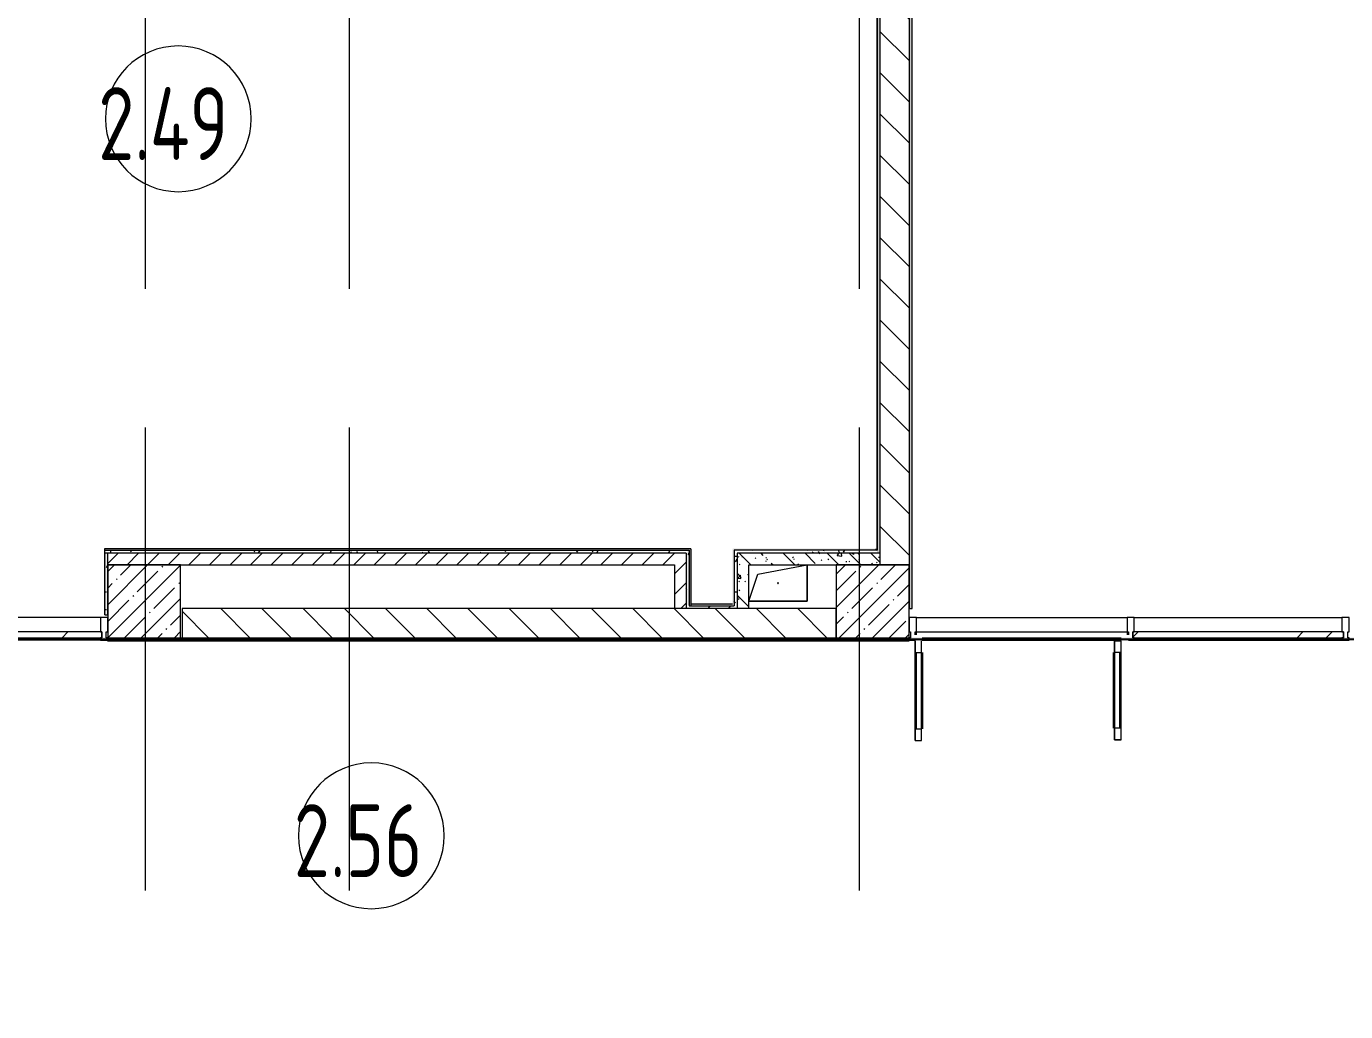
# Model space of a CAD drawing. Header units: millimetres. Extents: x -625 to 415037, y -3642 to 102118.
# Drawn here: x 253764 to 262818, y 10834 to 17594 of the extents above; entities that cross this region are included whole.
import ezdxf

# ---------------------------------------------------------------- set-up
doc = ezdxf.new("R2010")
doc.units = ezdxf.units.MM
doc.linetypes.add('Осевая', pattern=[6350, 1270, -952.5, 3175, -952.5])
doc.layers.add('1) плитка КР3', color=160, linetype='Continuous')
for name, color, linetype, lineweight in [('A-AREA-IDEN', 7, 'Continuous', 9), ('A-DETL-GENF', 7, 'Continuous', 9), ('A-GENM', 7, 'Continuous', 9), ('A-GLAZ-CURT', 7, 'Continuous', 9), ('A-GLAZ-CURT-1', 7, 'Continuous', 5), ('A-GLAZ-CURT-2', 7, 'Continuous', 20), ('A-GLAZ-CWMG', 7, 'Continuous', 9), ('A-GLAZ-CWMG-1', 7, 'Continuous', 20), ('A-WALL', 7, 'Continuous', 5), ('I-WALL', 7, 'Continuous', 5), ('S-COLS', 7, 'Continuous', 9), ('S-COLS-1', 7, 'Continuous', 5), ('Оси', 7, 'Continuous', 9), ('Оси-2', 7, 'Осевая', 9)]:
    doc.layers.add(name, color=color, linetype=linetype, lineweight=lineweight)
doc.layers.add('A-AREA-PATT-2', color=7, linetype='Continuous', lineweight=5, true_color=0xcde0ef, transparency=1)
for name, color, linetype, lineweight, true_color in [('A-DOOR-1', 7, 'Continuous', 5, 0xc0c0c0), ('A-WALL-1', 9, 'Continuous', 5, 0x808080), ('A-WALL-FNSH-1', 9, 'Continuous', 5, 0x808080)]:
    doc.layers.add(name, color=color, linetype=linetype, lineweight=lineweight, true_color=true_color)
doc.layers.get('A-DOOR-1').off()
doc.styles.add('СПДС', font='ГОСТ тип А.ttf', dxfattribs={"width": 0.9})
pattern_1 = [(135, (148772.12, -0.94), (-141.42136, -141.42136), [])]
pattern_2 = [(45, (148772.12, -0.94), (-114.04925, 114.04925), []), (45, (148886.17, -0.94), (-114.04925, 114.04925), [201.612, -40.322, 6.706, -33.617])]
pattern_3 = [(135, (148772.12, -0.94), (-150.8683, -150.8683), [213.36, -35.56, 7.112, -35.56]), (135, (148772.12, 149.83), (-150.8683, -150.8683), []), (50, (148772.12, -0.94), (255.05767, -22.3145), [26.67, -293.37]), (355, (148772.12, -0.94), (-49.3404, 267.47914), [21.336, -234.696]), (100.451, (148793.38, -2.8), (205.71947, 245.16356), [22.666, -249.326]), (46.184, (148772.12, 70.18), (379.511, -58.86), [40.005, -440.055]), (96.636, (148803.75, 65.27), (332.3634, 346.3991), [33.999, -373.989]), (351.184, (148772.12, 70.18), (332.3669, 346.3953), [32.004, -352.044]), (21, (148807.68, 52.4), (212.26017, -143.17112), [26.67, -293.37]), (326, (148807.68, 52.4), (86.52236, 257.86323), [21.336, -234.696]), (71.451, (148825.37, 40.47), (298.78395, 114.6901), [22.666, -249.326]), (37.5, (148772.12, -0.94), (4.32385, 118.37751), [6.706, -225.146, 6.706, -231.546, -235.585]), (37.5, (148772.12, -0.94), (4.32385, 118.37751), [-470.103, 6.706, -228.879]), (7.5, (148772.12, -0.94), (93.54758, 140.2533), [6.706, -129.134, 6.706, -219.812, -89.789]), (7.5, (148772.12, -0.94), (93.54758, 140.2533), [-362.356, 6.706, -83.083]), (327.5, (148692.82, -0.94), (189.82734, -8.02019), [6.706, -82.194, 6.706, -270.662, -368.046]), (327.5, (148692.82, -0.94), (189.82734, -8.02019), [-366.268, 6.706, -361.34]), (317.5, (148657.26, -0.94), (207.38114, 35.59764), [6.706, -108.864, 6.706, -177.495, -261.366]), (317.5, (148657.26, -0.94), (207.38114, 35.59764), [-299.771, 6.706, -254.66])]
pattern_4 = [(0, (148772.123, -0.94), (243.84, 60.96), [20.117, -162.763, 20.117, -162.763, -975.36]), (0, (148772.123, -0.94), (243.84, 60.96), [-365.76, 20.117, -345.643, 20.117, -162.763, -426.72]), (0, (148772.123, -0.94), (243.84, 60.96), [-914.4, 20.117, -101.803, 20.117, -284.683]), (120, (148863.563, 29.54), (-174.71291, 180.691634), [20.117, -162.763, 20.117, -162.763, -975.36]), (120, (148863.563, 29.54), (-174.71291, 180.691634), [-365.76, 20.117, -345.643, 20.117, -162.763, -426.72]), (120, (148863.563, 29.54), (-174.71291, 180.691634), [-914.4, 20.117, -101.803, 20.117, -284.683]), (240, (148894.043, 151.46), (-69.12709, -241.651634), [20.117, -162.763, 20.117, -162.763, -975.36]), (240, (148894.043, 151.46), (-69.12709, -241.651634), [-365.76, 20.117, -345.643, 20.117, -162.763, -426.72]), (240, (148894.043, 151.46), (-69.12709, -241.651634), [-914.4, 20.117, -101.803, 20.117, -284.683])]
pattern_5 = [(45, (148772.12, -0.94), (-70.71068, 70.71068), [])]

# ---------------------------------------------------------------- blocks, each defined once
blk = doc.blocks.new('GM_Отверстие прямоугольное _в плите_ - Отверстие-V438-Объем проектирования 2 этажа')
at = {"layer": 'A-GENM'}
for p, q in [((-137.5, 62.5), (200, 125)), ((200, 125), (200, -125)), ((200, -125), (200, 125)), ((-200, -125), (-137.5, 62.5)), ((200, -125), (-200, -125)), ((-200, -125), (200, -125))]:
    blk.add_line(p, q, dxfattribs=at)
for start, end in [(360, 180), (180, 360)]:
    blk.add_arc((0, 0), 2.5, start, end, dxfattribs=at)
blk = doc.blocks.new('Прямоугольный импост - Импост структурный с накладкой - 160мм Темный-V500-Объем проектирования 2 этажа')
at = {"layer": 'A-GLAZ-CWMG-1'}
for p, q in [((-50, 0), (-50, 17)), ((-50, 17), (0, 17)), ((-40, 0), (-50, 0)), ((-40, -40), (-40, 0)), ((0, 0), (-10, 0)), ((-10, 0), (-10, -40)), ((0, 17), (0, 0)), ((-50, -140), (-50, -40)), ((-50, -40), (-40, -40)), ((-10, -40), (0, -40)), ((0, -40), (0, -140)), ((0, -140), (-50, -140))]:
    blk.add_line(p, q, dxfattribs=at)
blk = doc.blocks.new('Системная панель - Стекло - 40мм-32427251-Объем проектирования 2 этажа')
at = {"layer": 'A-GLAZ-CURT-1'}
h = blk.add_hatch(dxfattribs=at)
h.set_pattern_fill('FP_217', color=256, style=0, pattern_type=2)
h.set_pattern_definition([(45, (-105012.5, -13200), (-565.6854, 565.6854), [400, -1200]), (45, (-105412.5, -13400), (-565.6854, 565.6854), [1200, -400]), (45, (-104612.5, -13600), (-565.6854, 565.6854), [400, -1200])])
h.paths.add_polyline_path([(96.1, 0), (697.5, 0), (697.5, 40), (-697.5, 40), (-697.5, 0), (-687.5, 0)])
at = {"layer": 'A-GLAZ-CURT-2'}
for p, q in [((697.5, 40), (-697.5, 40)), ((-697.5, 40), (-697.5, 0)), ((697.5, 0), (697.5, 40)), ((-697.5, 0), (697.5, 0))]:
    blk.add_line(p, q, dxfattribs=at)
blk = doc.blocks.new('Прямоугольный импост - Импост структурный с накладкой - 160мм Темный-32427249-Объем проектирования 2 этажа')
at = {"layer": 'A-GLAZ-CWMG'}
for p, q in [((105500, 13540), (104125, 13540)), ((105500, 13383), (104125, 13383))]:
    blk.add_line(p, q, dxfattribs=at)
blk = doc.blocks.new('Прямоугольный импост - Импост структурный с накладкой - 160мм Темный-32356295-Объем проектирования 2 этажа')
at = {"layer": 'A-GLAZ-CWMG-1'}
for p, q in [((-50, 40), (-50, 140)), ((-50, 140), (0, 140)), ((0, 140), (0, 40)), ((-40, 40), (-50, 40)), ((-40, 20), (-40, 40)), ((-10, 40), (-10, 0)), ((0, 40), (-10, 40)), ((-10, 0), (0, 0)), ((0, 0), (0, -17)), ((0, -17), (-40, -17))]:
    blk.add_line(p, q, dxfattribs=at)
blk = doc.blocks.new('Дверь_Витражная_остекление_ - ВВ-23-32429828-Объем проектирования 2 этажа')
at = {"layer": 'A-DETL-GENF'}
for p, q in [((-682.5, 700), (-637.5, 700)), ((-682.5, 700), (-682.5, 20)), ((-637.5, 700), (-682.5, 700)), ((-682.5, 700), (-682.5, 20)), ((-637.5, 700), (-637.5, 20)), ((-637.5, 20), (-637.5, 700)), ((732.5, 705), (687.5, 705)), ((687.5, 705), (687.5, 20)), ((732.5, 705), (687.5, 705)), ((687.5, 705), (687.5, 20)), ((732.5, 705), (732.5, 20)), ((732.5, 20), (732.5, 705)), ((-682.5, 620), (-637.5, 620)), ((-672.5, 620), (-672.5, 100)), ((-628.5, 620), (-628.5, 100)), ((678.5, 625), (678.5, 100)), ((732.5, 625), (687.5, 625)), ((722.5, 625), (722.5, 100)), ((-682.5, 100), (-637.5, 100)), ((732.5, 100), (687.5, 100)), ((-637.5, 20), (-682.5, 20)), ((-682.5, 20), (-637.5, 20))]:
    blk.add_line(p, q, dxfattribs=at)
blk = doc.blocks.new('Прямоугольный импост - Импост структурный с накладкой - 160мм Темный-32428730-Объем проектирования 2 этажа')
at = {"layer": 'A-GLAZ-CWMG'}
for p, q in [((111100.5, 13540), (112545.5, 13540)), ((111100.5, 13420), (111100.5, 13440)), ((111100.5, 13440), (112545.5, 13440)), ((111140.5, 13400), (112505.5, 13400)), ((112545.5, 13440), (112545.5, 13420)), ((111140.5, 13383), (112505.5, 13383))]:
    blk.add_line(p, q, dxfattribs=at)
blk = doc.blocks.new('Системная панель - Стекло - 40мм-32428872-Объем проектирования 2 этажа')
at = {"layer": 'A-GLAZ-CURT-1'}
h = blk.add_hatch(dxfattribs=at)
h.set_pattern_fill('FP_218', color=256, style=0, pattern_type=2)
h.set_pattern_definition([(225, (113508, 13200), (565.6854, -565.6854), [400, -1200]), (225, (113908, 13400), (565.6854, -565.6854), [1200, -400]), (225, (113108, 13600), (565.6854, -565.6854), [400, -1200])])
h.paths.add_polyline_path([(-436.7, 0), (-722.5, 0), (-722.5, -40), (722.5, -40), (722.5, 0), (-273.4, 0)])
at = {"layer": 'A-GLAZ-CURT-2'}
for p, q in [((722.5, 0), (-722.5, 0)), ((-722.5, 0), (-722.5, -40)), ((722.5, -40), (722.5, 0)), ((-722.5, -40), (722.5, -40))]:
    blk.add_line(p, q, dxfattribs=at)
blk = doc.blocks.new('Прямоугольный импост - Импост структурный с накладкой - 160мм Темный-32428869-Объем проектирования 2 этажа')
at = {"layer": 'A-GLAZ-CWMG'}
for p, q in [((112595.5, 13540), (114020.5, 13540)), ((112595.5, 13383), (114020.5, 13383))]:
    blk.add_line(p, q, dxfattribs=at)
blk = doc.blocks.new('Прямоугольный импост - Импост структурный с накладкой - 160мм Темный-32356291-Объем проектирования 2 этажа')
at = {"layer": 'A-GLAZ-CWMG-1'}
for p, q in [((-25, 40), (-25, 140)), ((-25, 140), (25, 140)), ((25, 140), (25, 40)), ((-15, 40), (-25, 40)), ((-25, -17), (-25, 0)), ((-25, 0), (-15, 0)), ((-15, 0), (-15, 40)), ((15, 40), (15, 20)), ((25, 40), (15, 40)), ((15, -17), (-25, -17))]:
    blk.add_line(p, q, dxfattribs=at)
blk = doc.blocks.new('Прямоугольный импост - Импост структурный с накладкой - 160мм Темный-30755836-Объем проектирования 2 этажа')
at = {"layer": 'A-GLAZ-CWMG-1'}
for p, q in [((-25, 40), (-25, 140)), ((-25, 140), (25, 140)), ((25, 140), (25, 40)), ((-15, 40), (-25, 40)), ((-25, -17), (-25, 0)), ((-25, 0), (-15, 0)), ((-15, 0), (-15, 40)), ((15, 40), (15, 0)), ((25, 40), (15, 40)), ((15, 0), (25, 0)), ((25, 0), (25, -17)), ((25, -17), (-25, -17))]:
    blk.add_line(p, q, dxfattribs=at)
blk = doc.blocks.new('Марка_Помещения - Номер-25198446-Объем проектирования 2 этажа')
at = {"layer": 'A-AREA-IDEN'}
for start, end in [(360, 180), (180, 360)]:
    blk.add_arc((0, 0), 2.5, start, end, dxfattribs=at)

msp = doc.modelspace()

# ---------------------------------------------------------------- hatches: boundary and pattern name
at = {"layer": 'A-AREA-PATT-2'}
h = msp.add_hatch(color=256, dxfattribs=at)
h.paths.add_polyline_path([(254302.1, 13556.1), (254312.1, 13556.1), (254312.1, 13979.1), (254302.1, 13979.1), (254302.1, 13556.9)])
h.paths.add_polyline_path([(258616.6, 13624.6), (258616.6, 14004.6), (259596.6, 14004.6), (259596.6, 14010.1), (258611.1, 14010.1), (258611.1, 13630.1), (258323.1, 13630.1), (258323.1, 14010.1), (254302.1, 14010.1), (254302.1, 13999.1), (254312.1, 14000.6), (254312.1, 14004.6), (258302.1, 14004.6), (258302.1, 13624.6), (258611.1, 13624.6)])
h.paths.add_polyline_path([(259112.1, 20308.1), (259601.6, 20308.1), (259601.1, 20318.1), (259112.1, 20318.1)])
h.paths.add_polyline_path([(254832.6, 20748.1), (254842.1, 20748.1), (254842.1, 20758.6), (254832.1, 20758.1), (254832.1, 20748.1)])
h = msp.add_hatch(color=256, dxfattribs=at)
h.paths.add_polyline_path([(247492.6, 13189.1), (247493.1, 13189.1), (247492.6, 13189.1)])
h.paths.add_polyline_path([(249962.1, 13379.1), (249962.1, 13382.1), (251337.1, 13380.5), (251337.1, 13379.1), (251387.1, 13380.5), (251387.1, 13382.1), (254321.6, 13382.9), (254321.6, 13399.1), (249872.1, 13399.1), (249872.1, 13382.1), (249912.1, 13382.1), (249912.1, 13379.1), (249947.2, 13379.1)])
h.paths.add_polyline_path([(261327.6, 13379.1), (261327.6, 13382.1), (264371.6, 13382.1), (264371.6, 13399.1), (259822.6, 13399.1), (259822.6, 13382.1), (259862.6, 13382.1), (259862.6, 13379.1), (259912.6, 13379.5), (259912.6, 13382.1), (261277.6, 13380.5), (261277.6, 13379.1), (261305.2, 13379.1)])
at = {"layer": 'I-WALL'}
h = msp.add_hatch(dxfattribs=at)
h.set_pattern_fill('FP_191', color=256, style=0, pattern_type=2)
h.set_pattern_definition(pattern_4)
h.paths.add_polyline_path([(259831.5, 13599.1), (259842.1, 13599.1), (259842.1, 21129.1), (259822.1, 21129.1), (259822.1, 13599.1)])
h = msp.add_hatch(dxfattribs=at)
h.set_pattern_fill('FP_23', color=256, style=0, pattern_type=2)
h.set_pattern_definition(pattern_1)
h.paths.add_polyline_path([(259822.1, 13899.1), (259822.1, 20899.1), (259622.1, 20899.1), (259622.1, 13899.1)])
h = msp.add_hatch(dxfattribs=at)
h.set_pattern_fill('FP_191', color=256, style=0, pattern_type=2)
h.set_pattern_definition(pattern_4)
h.paths.add_polyline_path([(259622.1, 13979.1), (259622.1, 20328.1), (259602.1, 20307.1), (259602.1, 13979.1)])
h = msp.add_hatch(dxfattribs=at)
h.set_pattern_fill('FP_191', color=256, style=0, pattern_type=2)
h.set_pattern_definition(pattern_4)
h.paths.add_polyline_path([(254312.1, 13556.1), (254322.1, 13556.1), (254322.1, 13979.1), (254302.1, 13979.1), (254302.1, 13556.1)])
h = msp.add_hatch(dxfattribs=at)
h.set_pattern_fill('FP_22', color=256, style=0, pattern_type=2)
h.set_pattern_definition(pattern_5)
h.paths.add_polyline_path([(255305.3, 13899.1), (258292.1, 13899.1), (258292.1, 13979.1), (254322.1, 13979.1), (254322.1, 13899.1), (255178.7, 13899.1)])
h = msp.add_hatch(dxfattribs=at)
h.set_pattern_fill('FP_191', color=256, style=0, pattern_type=2)
h.set_pattern_definition(pattern_4)
h.paths.add_polyline_path([(258312.1, 13979.1), (258312.1, 13999.1), (254342.1, 13999.1), (254342.1, 13979.1), (258309.6, 13979.1)])
h = msp.add_hatch(dxfattribs=at)
h.set_pattern_fill('FP_191', color=256, style=0, pattern_type=2)
h.set_pattern_definition(pattern_4)
h.paths.add_polyline_path([(258312.1, 13599.1), (258312.1, 13979.1), (258292.1, 13979.1), (258292.1, 13599.1)])
h = msp.add_hatch(dxfattribs=at)
h.set_pattern_fill('FP_191', color=256, style=0, pattern_type=2)
h.set_pattern_definition(pattern_4)
h.paths.add_polyline_path([(258642.1, 13599.1), (258642.1, 13999.1), (258622.1, 13999.1), (258622.1, 13599.1)])
h = msp.add_hatch(dxfattribs=at)
h.set_pattern_fill('FP_191', color=256, style=0, pattern_type=2)
h.set_pattern_definition(pattern_4)
h.paths.add_polyline_path([(258722.1, 13979.1), (259602.1, 13979.1), (259601.1, 13999.1), (258642.1, 13999.1), (258642.1, 13979.1)])
h = msp.add_hatch(dxfattribs=at)
h.set_pattern_fill('FP_41', color=256, style=0, pattern_type=2)
h.set_pattern_definition(pattern_3)
h.paths.add_polyline_path([(258642.1, 13599.1), (258722.1, 13599.1), (258722.1, 13979.1), (258642.1, 13979.1), (258642.1, 13899.1)])
h = msp.add_hatch(dxfattribs=at)
h.set_pattern_fill('FP_41', color=256, style=0, pattern_type=2)
h.set_pattern_definition(pattern_3)
h.paths.add_polyline_path([(259122.1, 13899.1), (259622.1, 13899.1), (259622.1, 13979.1), (258722.1, 13979.1), (258722.1, 13899.1), (258739.8, 13899.1)])
h = msp.add_hatch(dxfattribs=at)
h.set_pattern_fill('FP_22', color=256, style=0, pattern_type=2)
h.set_pattern_definition(pattern_5)
h.paths.add_polyline_path([(258292.1, 13599.1), (258292.1, 13899.1), (258212.1, 13899.1), (258212.1, 13599.1)])
h = msp.add_hatch(dxfattribs=at)
h.set_pattern_fill('FP_23', color=256, style=0, pattern_type=2)
h.set_pattern_definition(pattern_1)
h.paths.add_polyline_path([(259322.1, 13399.1), (259322.1, 13599.1), (254832.1, 13599.1), (254832.1, 13399.1), (258739.8, 13399.1)])
h = msp.add_hatch(dxfattribs=at)
h.set_pattern_fill('FP_191', color=256, style=0, pattern_type=2)
h.set_pattern_definition(pattern_4)
h.paths.add_polyline_path([(258312.1, 13599.1), (258622.1, 13599.1), (258622.1, 13619.1), (258312.1, 13619.1)])
h = msp.add_hatch(dxfattribs=at)
h.set_pattern_fill('FP_191', color=256, style=0, pattern_type=2)
h.set_pattern_definition(pattern_4)
h.paths.add_polyline_path([(259462.6, 13379.1), (259822.6, 13379.1), (259822.1, 13399.1), (254321.6, 13399.1), (254322.1, 13379.1), (259433.1, 13379.1)])
at = {"layer": 'S-COLS-1'}
h = msp.add_hatch(dxfattribs=at)
h.set_pattern_fill('FP_1', color=256, style=0, pattern_type=2)
h.set_pattern_definition(pattern_2)
h.paths.add_polyline_path([(254322.1, 13399.1), (254822.1, 13399.1), (254822.1, 13899.1), (254322.1, 13899.1)])
h = msp.add_hatch(dxfattribs=at)
h.set_pattern_fill('FP_1', color=256, style=0, pattern_type=2)
h.set_pattern_definition(pattern_2)
h.paths.add_polyline_path([(259822.1, 13399.1), (259822.1, 13899.1), (259322.1, 13899.1), (259322.1, 13399.1), (259622.1, 13399.1)])

# ---------------------------------------------------------------- linework, layer by layer
at = {"layer": '1) плитка КР3'}
msp.add_lwpolyline([(233742.1, 13389.1), (269982.1, 13389.1), (269982.1, 10599.1), (233742.1, 10599.1)], close=True, dxfattribs=at)
at = {"layer": 'A-WALL'}
for p, q in [((259822.1, 20899.1), (259822.1, 13599.1)), ((258312.1, 13979.1), (258312.1, 13619.1)), ((258622.1, 13999.1), (258622.1, 13619.1)), ((258312.1, 13619.1), (258622.1, 13619.1)), ((259322.1, 13399.1), (259322.1, 13599.1)), ((254321.6, 13399.1), (259822.6, 13399.1)), ((257092.1, 13379.1), (257092.1, 13378.6))]:
    msp.add_line(p, q, dxfattribs=at)
at = {"layer": 'A-WALL-1'}
for p, q in [((259842.1, 13599.1), (259842.1, 21129.1)), ((259622.1, 20899.1), (259622.1, 13899.1)), ((259602.1, 20328.1), (259602.1, 13999.1)), ((258292.1, 13979.1), (254302.1, 13979.1)), ((254322.1, 13556.1), (254322.1, 13979.1)), ((254342.1, 13999.1), (254342.1, 13979.1)), ((258292.1, 13979.1), (258292.1, 13599.1)), ((259602.1, 13999.1), (258622.1, 13999.1)), ((258642.1, 13979.1), (258642.1, 13599.1)), ((259622.1, 13979.1), (258642.1, 13979.1)), ((254322.1, 13899.1), (258212.1, 13899.1)), ((258212.1, 13899.1), (258212.1, 13599.1)), ((258722.1, 13599.1), (258722.1, 13899.1)), ((258722.1, 13899.1), (259822.1, 13899.1)), ((259322.1, 13599.1), (254832.1, 13599.1)), ((254832.1, 13599.1), (254832.1, 13399.1)), ((259822.1, 13599.1), (259842.1, 13599.1)), ((254302.1, 13556.1), (254322.1, 13556.1)), ((254321.6, 13399.1), (254321.6, 13379.1)), ((254321.6, 13379.1), (259822.6, 13379.1)), ((259822.6, 13379.1), (259822.6, 13399.1))]:
    msp.add_line(p, q, dxfattribs=at)
at = {"layer": 'A-WALL-FNSH-1'}
for p, q in [((259843.1, 13599.1), (259843.1, 21128.1)), ((259601.1, 20308.1), (259601.1, 14000.1)), ((259602.1, 14000.1), (259602.1, 20308.1)), ((254301.1, 14010.1), (254301.1, 13556.1)), ((258323.1, 14010.1), (254301.1, 14010.1)), ((254302.1, 13999.1), (254302.1, 14010.1)), ((254302.1, 13999.1), (258312.1, 13999.1)), ((258312.1, 13999.1), (258312.1, 13979.1)), ((258323.1, 14010.1), (258323.1, 13619.1)), ((259596.6, 13999.1), (259596.6, 14010.1)), ((259601.1, 14000.1), (259602.1, 14000.1)), ((258611.1, 13630.1), (258323.1, 13630.1)), ((259842.1, 13599.1), (259843.1, 13599.1)), ((254322.1, 13379.1), (254322.1, 13378.1)), ((254322.1, 13378.1), (257092.1, 13378.1)), ((259822.1, 13379.6), (257092.1, 13379.6)), ((257092.1, 13379.6), (257092.1, 13379.1)), ((257092.1, 13378.6), (259822.1, 13378.6)), ((257092.1, 13378.1), (257092.1, 13378.6)), ((259822.1, 13378.6), (259822.1, 13379.6))]:
    msp.add_line(p, q, dxfattribs=at)
at = {"layer": 'S-COLS'}
for p, q in [((259822.1, 13899.1), (259622.1, 13899.1)), ((259322.1, 13599.1), (259322.1, 13399.1))]:
    msp.add_line(p, q, dxfattribs=at)
at = {"layer": 'S-COLS-1'}
for p, q in [((254822.1, 13899.1), (254322.1, 13899.1)), ((254322.1, 13899.1), (254322.1, 13399.1)), ((254822.1, 13399.1), (254822.1, 13899.1)), ((259622.1, 13899.1), (259322.1, 13899.1)), ((259322.1, 13899.1), (259322.1, 13599.1)), ((259822.1, 13399.1), (259822.1, 13899.1)), ((254322.1, 13399.1), (254822.1, 13399.1)), ((259322.1, 13399.1), (259822.1, 13399.1))]:
    msp.add_line(p, q, dxfattribs=at)
at = {"layer": 'Оси'}
for p, q in [((254582.1, 17027.3), (254582.1, 22027.3)), ((255982.1, 17027.3), (255982.1, 22027.3)), ((259482.1, 17027.3), (259482.1, 22027.3))]:
    msp.add_line(p, q, dxfattribs=at)
at = {"layer": 'Оси-2'}
for p, q in [((254582.1, 3093.7), (254582.1, 17028.3)), ((254582.1, 3092.8), (254582.1, 17027.3)), ((255982.1, 3093.7), (255982.1, 17028.3)), ((255982.1, 3092.8), (255982.1, 17027.3)), ((259482.1, 3093.7), (259482.1, 17028.3)), ((259482.1, 3092.8), (259482.1, 17027.3))]:
    msp.add_line(p, q, dxfattribs=at)

# ---------------------------------------------------------------- block references
at = {"layer": 'A-AREA-IDEN', "xscale": 199.9999999999999, "yscale": 199.9999999999999, "zscale": 199.9999999999999}
for p in [(254806.6, 16960), (256131.4, 12040.1)]:
    msp.add_blockref('Марка_Помещения - Номер-25198446-Объем проектирования 2 этажа', p, dxfattribs=at)
at = {"layer": 'A-DOOR-1', "rotation": 180}
msp.add_blockref('Дверь_Витражная_остекление_ - ВВ-23-32429828-Объем проектирования 2 этажа', (260595.1, 13399.1), dxfattribs=at)
at = {"layer": 'A-GENM'}
msp.add_blockref('GM_Отверстие прямоугольное _в плите_ - Отверстие-V438-Объем проектирования 2 этажа', (258922.1, 13774.1), dxfattribs=at)
at = {"layer": 'A-GLAZ-CURT'}
msp.add_blockref('Системная панель - Стекло - 40мм-32427251-Объем проектирования 2 этажа', (253584.6, 13399.1), dxfattribs=at)
at = {"layer": 'A-GLAZ-CURT', "rotation": 180}
msp.add_blockref('Системная панель - Стекло - 40мм-32428872-Объем проектирования 2 этажа', (262080.1, 13399.1), dxfattribs=at)
at = {"layer": 'A-GLAZ-CWMG'}
for name in ['Прямоугольный импост - Импост структурный с накладкой - 160мм Темный-32427249-Объем проектирования 2 этажа', 'Прямоугольный импост - Импост структурный с накладкой - 160мм Темный-32428730-Объем проектирования 2 этажа', 'Прямоугольный импост - Импост структурный с накладкой - 160мм Темный-32428869-Объем проектирования 2 этажа']:
    msp.add_blockref(name, (148772.1, -0.9), dxfattribs=at)
at = {"layer": 'A-GLAZ-CWMG', "extrusion": (0, 0, -1), "rotation": 180}
msp.add_blockref('Прямоугольный импост - Импост структурный с накладкой - 160мм Темный-V500-Объем проектирования 2 этажа', (-254322.1, 13399.1), dxfattribs=at)
at = {"layer": 'A-GLAZ-CWMG', "extrusion": (0, 0, -1)}
for name, p in [('Прямоугольный импост - Импост структурный с накладкой - 160мм Темный-32356295-Объем проектирования 2 этажа', (-259822.6, 13399.1)), ('Прямоугольный импост - Импост структурный с накладкой - 160мм Темный-32356291-Объем проектирования 2 этажа', (-261342.6, 13399.1)), ('Прямоугольный импост - Импост структурный с накладкой - 160мм Темный-30755836-Объем проектирования 2 этажа', (-262817.6, 13399.1))]:
    msp.add_blockref(name, p, dxfattribs=at)

# ---------------------------------------------------------------- texts
at = {"layer": 'A-AREA-IDEN', "char_height": 500, "attachment_point": 1, "style": 'СПДС'}
for s, insert, width in [('2.49', (254257.2, 17177.2), 1370.886), ('2.56', (255600, 12257.2), 1327.594)]:
    msp.add_mtext(s, dxfattribs=dict(at, insert=insert, width=width))

doc.saveas('drawing.dxf')
